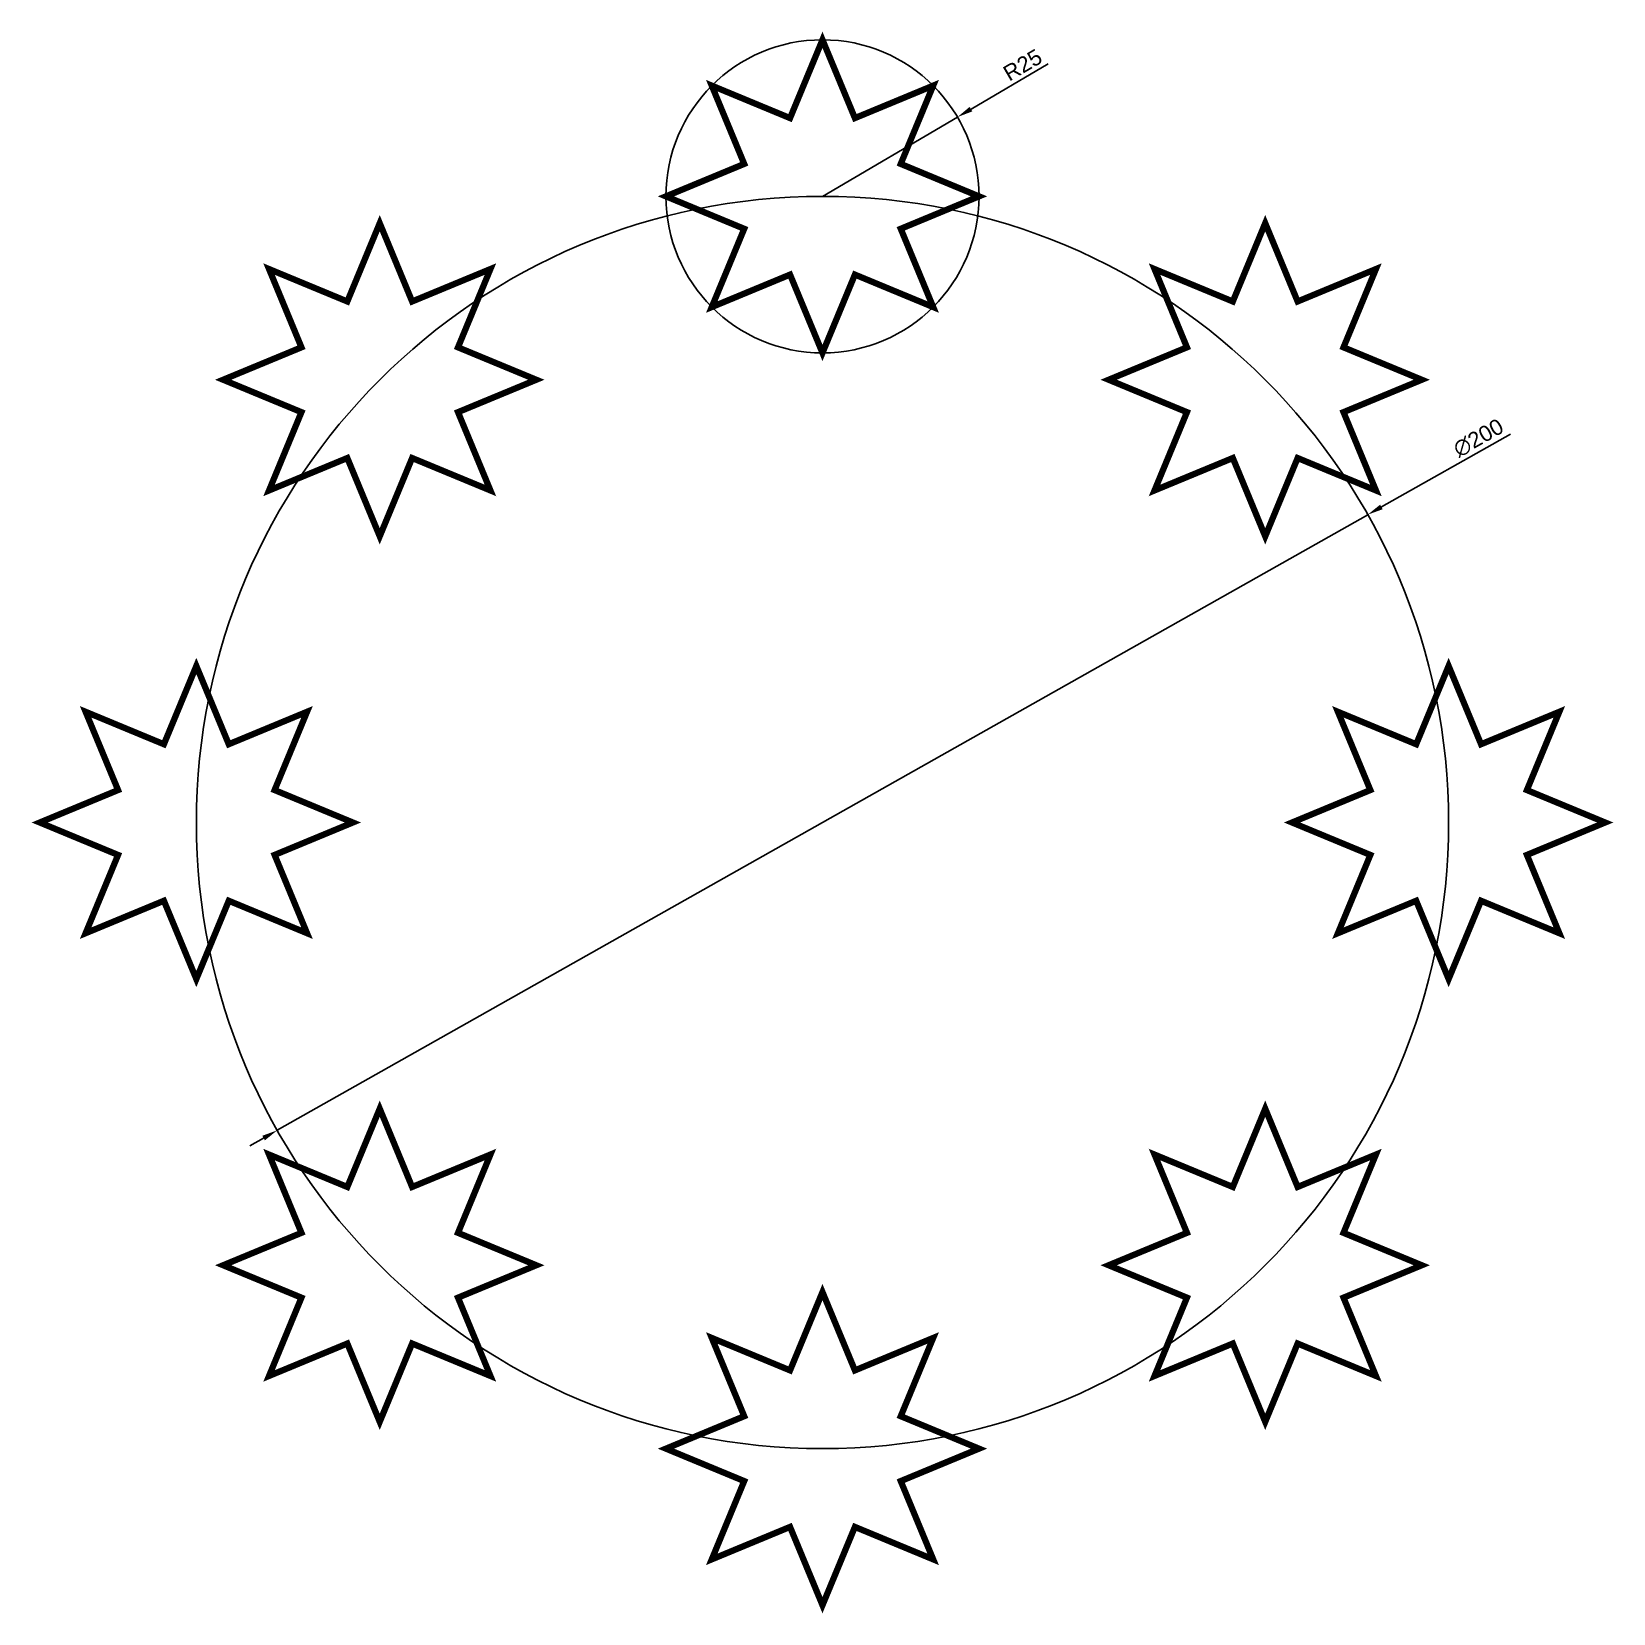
# Model space of a CAD drawing. Header units: millimetres. Extents: x -126 to 127, y -226 to 27.
import ezdxf

# ---------------------------------------------------------------- set-up
doc = ezdxf.new("R2010")
doc.units = ezdxf.units.MM
doc.layers.add('catas', color=253, linetype='Continuous')
doc.styles.get("Standard").update_dxf_attribs({"font": 'arial.ttf'})
doc.dimstyles.new('ISO-25', dxfattribs={"dimtxt": 2.5, "dimasz": 2.5, "dimexe": 1.25, "dimexo": 0.625, "dimtad": 1, "dimtxsty": 'Standard', "dimcen": 2.5, "dimadec": 0, "dimazin": 0, "dimtfac": 1, "dimtmove": 0, "dimatfit": 3, "dimfxl": 1, "dimarcsym": 0})

# ---------------------------------------------------------------- blocks, each defined once
blk = doc.blocks.new('*U2')
at = {"const_width": 1}
blk.add_lwpolyline([(0, 25), (-5.18, 12.5), (-17.68, 17.68), (-12.5, 5.18), (-25, 0), (-12.5, -5.18), (-17.68, -17.68), (-5.18, -12.5), (0, -25), (5.18, -12.5), (17.68, -17.68), (12.5, -5.18), (25, 0), (12.5, 5.18), (17.68, 17.68), (5.18, 12.5), (0, 25)], dxfattribs=at)
blk = doc.blocks.new('*U3')
at = {"color": 0, "linetype": 'ByBlock', "lineweight": -2, "transparency": 16777216}
blk.add_blockref('*U2', (0.53, 0.48), dxfattribs=at)
for p, rotation in [((-70.18, -28.81), 45.00000000000001), ((71.24, -28.81), 315.0000000000001), ((-99.47, -99.52), 90), ((100.53, -99.52), 270), ((-70.18, -170.23), 135), ((71.24, -170.23), 225), ((0.53, -199.52), 180)]:
    blk.add_blockref('*U2', p, dxfattribs=dict(at, rotation=rotation))
blk = doc.blocks.new('*D4')
at = {"layer": 'catas', "color": 0, "lineweight": -2, "transparency": 16777216}
for p, q in [((110.39, -37.5), (89.79, -49.13)), ((-86.55, -148.68), (87.61, -50.36)), ((-88.72, -149.91), (-90.9, -151.14))]:
    blk.add_line(p, q, dxfattribs=at)
at = {"layer": 'catas', "color": 0, "transparency": 16777216}
for points in [[(89.59, -48.76), (90, -49.49), (87.61, -50.36)], [(-88.93, -149.55), (-88.52, -150.28), (-86.55, -148.68)]]:
    blk.add_solid(points, dxfattribs=at)
at = {"layer": 'Defpoints', "color": 0, "transparency": 16777216}
for p in [(87.61, -50.36), (-86.55, -148.68)]:
    blk.add_point(p, dxfattribs=at)
at = {"layer": 'catas', "color": 0, "transparency": 16777216, "insert": (105.29, -38.11), "char_height": 2.5, "attachment_point": 5, "rotation": 29.4481}
blk.add_mtext('∅200', dxfattribs=at)
blk = doc.blocks.new('*D5')
at = {"layer": 'catas', "color": 0, "lineweight": -2, "transparency": 16777216}
for p, q in [((36.58, 21.65), (24.25, 14.41)), ((0.53, 0.48), (22.09, 13.14))]:
    blk.add_line(p, q, dxfattribs=at)
at = {"layer": 'catas', "color": 0, "transparency": 16777216}
blk.add_solid([(24.03, 14.77), (24.46, 14.05), (22.09, 13.14)], dxfattribs=at)
at = {"layer": 'Defpoints', "color": 0, "transparency": 16777216}
for p in [(22.09, 13.14), (0.53, 0.48)]:
    blk.add_point(p, dxfattribs=at)
at = {"layer": 'catas', "color": 0, "transparency": 16777216, "insert": (32.5, 21.46), "char_height": 2.5, "attachment_point": 5, "rotation": 30.4275}
blk.add_mtext('R25', dxfattribs=at)

msp = doc.modelspace()

# ---------------------------------------------------------------- linework, layer by layer
at = {"layer": 'catas'}
for centre, radius in [((0.533, 0.48), 25), ((0.533, -99.52), 100)]:
    msp.add_circle(centre, radius, dxfattribs=at)

# ---------------------------------------------------------------- block references
msp.add_blockref('*U3', (0, 0))

# ---------------------------------------------------------------- dimensions: what is measured, and where the dimension line sits
dim = msp.add_radius_dim(center=(0.533, 0.48), mpoint=(22.09, 13.141), dimstyle='ISO-25', dxfattribs=at)
dim.commit()
dim.dimension.update_dxf_attribs({"geometry": '*D5', "text_midpoint": (33.461, 19.82), "dimtype": 164})
dim = msp.add_diameter_dim_2p(p1=(-86.547, -148.683), p2=(87.613, -50.356), dimstyle='ISO-25', dxfattribs=at)
dim.commit()
dim.dimension.update_dxf_attribs({"geometry": '*D4', "text_midpoint": (106.26, -39.829), "dimtype": 163})

doc.saveas('drawing.dxf')
